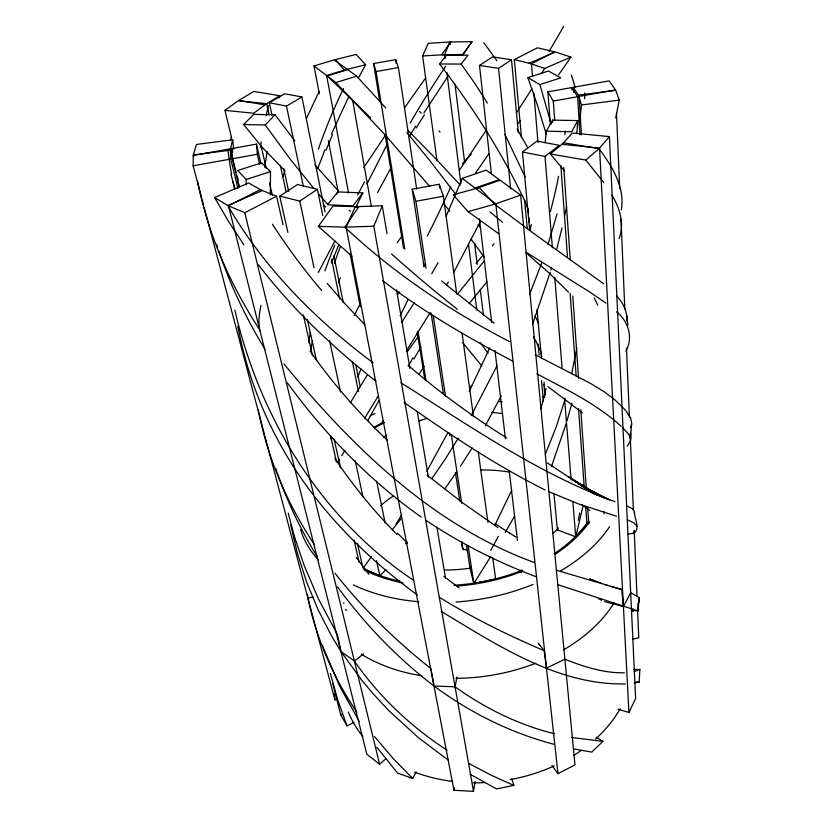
<?xml version="1.0" encoding="UTF-8"?>
<svg xmlns="http://www.w3.org/2000/svg" width="833" height="833" viewBox="0 0 833 833"><rect width="100%" height="100%" fill="white"/><g stroke="black" fill="none" stroke-linecap="round" stroke-linejoin="round"><path stroke-width="1.25" d="M246.193 184.832L246.235 179.48L237.676 170.505L261.624 162.841L270.496 171.65L270.35 194.849M630.633 439.824L630.477 433.41L630.529 440.74L627.228 446.196M626.374 505.829C629.54 507.255 635.267 508.984 634.371 513.492M638.088 604.82L638.016 610.922L635.121 610.683M201.898 198.889L193.121 165.819L193.266 155.448L230.304 148.805L236.103 172.441M626.832 319.83C627.28 310.844 622.699 302.421 616.774 295.965M634.236 682.998L639.161 682.019L639.879 669.451L633.59 669.409M615.681 118.015L619.294 100.106L615.743 90.328L578.529 95.139L581.476 104.979L579.299 124.971M552.56 122.368L552.706 120.108L577.769 120.598L576.78 133.644M552.706 120.108L546.292 131.187L545.199 142.735M622.782 427.787L628.415 433.91L630.435 437.96L631.716 423.174L630.654 418.041L625.25 409.898L614.806 399.767L603.883 391.583L590.233 383.253L535.296 354.837M308.772 342.769L310.24 332.534M264.717 167.308L267.154 151.502M621.335 209.833C625.25 187.133 611.891 166.079 599.01 148.649L563.754 142.797L550.311 153.97L564.399 170.827M230.72 140.308L231.303 136.674M387.043 233.854L382.264 205.761L355.222 206.73L346.101 227.138L453.943 790.246L473.508 791.35L475.154 781.541M639.338 597.959L638.245 604.435L639.15 597.49L630.685 592.752L623.417 606.549L604.602 601.593M576.8 348.017L571.688 373.725M453.943 790.246L454.391 787.799M310.688 349.673L312.531 340.676M554.278 733.738C518.543 724.804 484.921 708.3 455.068 686.829L456.994 677.052M566.586 206.459L564.639 215.976M582.954 506.433L575.718 536.816L557.329 529.892L553.966 493.448M631.601 424.372L630.414 427.766M562.015 227.836L556.777 249.046M531.329 224.535L529.965 230.189M546.052 388.511L540.836 408.951M193.35 154.948L196.463 144.463L232.699 139.777L230.158 150.211L193.35 154.948L193.641 157.114M557.329 529.892L557.933 527.518M571.948 403.193L567.002 420.759M557.079 213.842L547.999 244.538M279.097 97.93L279.701 95.722L253.826 91.432L238.8 100.408L264.759 104.875L279.701 95.722M565.274 398.82L556.215 426.933L545.23 454.62M550.884 270.038L551.571 267.716M566.263 423.247L551.436 466.605M550.197 272.349L532.651 323.964M619.044 238.759C624.76 224.087 619.742 207.948 611.911 195.099M334.335 263.29L340.301 246.63M338.49 282.887L340.301 277.712M282.814 176.804L284.511 172.119M541.658 263.093L529.559 294.466M317.852 168.276L325.005 149.617M357.815 376.943L360.991 368.832M331.336 263.041L338.719 244.996M473.508 791.35L373.819 226.232L382.264 205.761M445.103 58.497L444.614 54.645L449.841 42.004L428.277 43.326L422.633 55.957L437.054 161.008M381.681 424.195L383.118 420.748M462.253 178.345L475.018 188.029L499.321 179.636L486.233 170.151L462.253 178.345L455.307 194.735M454.849 195.817L446.113 216.195M331.461 134.04L349.027 96.066M356.149 207.49L357.045 205.449M489.742 347.975L469.208 391.458M511.743 490.2L494.958 525.082M306.544 118.307L319.07 91.505M423.83 266.133L424.736 264.186M336.667 194.204L337.75 191.902L362.844 192.902L355.983 206.813M366.843 184.155L387.168 144.276M407.941 299.786L400.163 315.811M617.951 709.195L628.925 712.496L635.621 698.606L609.402 136.602L572.386 133.03L562.14 144.328L599.552 148.097L609.402 136.602M480.204 221.797L453.641 272.599M354.285 315.426L360.127 303.785M496.978 365.843L471.239 415.563M625.864 351.078C633.569 337.906 628.311 320.903 616.503 311.875M501.289 395.821L485.327 425.757M330.711 438.72L331.638 436.877M318.3 272.589L334.866 241.029M377.588 192.527L391.656 166.569M447.706 432.931L426.746 471.426M358.169 78.354L365.656 64.724L356.128 54.416L335.199 59.632L344.331 70.076L365.656 64.724M577.769 120.598L571.698 131.749L546.292 131.187M367.79 420.603L379.025 400.413M376.849 747.263L397.58 773.086L412.595 778.449L416.177 772.024M514.565 516.096L505.131 532.579M438.075 262.666L431.713 273.765M397.518 294.695L399.226 291.737M494.136 323.142L446.509 284.948L448.383 281.877M413.834 358.981L420.946 347.007M350.287 402.839L367.405 374.892M401.662 514.909L396.06 524.207M458.317 438.148L445.28 459.056L432.14 478.204M364.667 418.27L377.89 396.55M409.888 135.508L415.573 126.22M430.192 312.604L406.41 350.787M337.417 462.607L339.51 459.212M490.679 556.683L473.852 583.475L470.083 568.533L466.407 544.438M419.27 374.007L424.07 366.301M345.07 450.278L341.686 455.724M472.124 448.029L460.545 466.084M541.544 73.481L544.72 68.431L570.959 57.092L555.361 52.021L529.257 63.173L544.72 68.431M414.303 302.546L401.818 322.142M405.556 543.772L406.868 541.679M470.083 568.533L471.228 566.711M423.82 113.038L448.727 75.105M531.902 88.777L516.356 112.986M363.698 167.631L385.658 134.904M570.959 57.092L558.506 75.022M486.274 130.167L459.452 170.213M456.651 471.894L444.999 488.679M318.383 226.347L344.82 227.149L358.825 206.709L332.95 206.063L318.383 226.347L352.015 256.356M472.019 41.65L463.21 54.509L441.657 54.759L450.851 41.962L472.019 41.65L462.513 54.718M364.156 566.846L371.497 556.496M475.331 173.368L488.732 153.938M448.987 44.649L450.851 41.962M425.611 77.99L404.494 107.926M407.41 351.568L418.541 336.22M397.185 242.684L401.464 236.791M525.134 208.052L526.352 206.376M469.489 388.584L472.113 385.106M362.844 192.902L352.921 205.897L327.494 204.793L337.75 191.902M439.564 63.964L461.211 64.068L468 55.176L446.603 55.124L439.564 63.964C473.706 108.352 504.204 155.823 527.487 206.834M457.317 294.393L484.431 260.646M392.208 529.809L401.152 518.657M469.114 303.639L487.034 281.773M476.153 263.207L483.379 254.783M462.596 163.58L471.28 154.095M517.251 124.304L520.615 120.66M285.115 170.973L262.301 147.451L243.611 124.513L265.217 124.981L275.088 114.787L294.82 140.839M243.611 124.513L253.721 114.371L275.088 114.787M364.156 568.991L379.817 575.832L386.033 569.616M596.386 737.361L602.946 741.349L591.763 752.105L573.656 748.909M633.517 533.724C640.775 528.445 634.444 519.24 634.496 512.326M550.311 153.97L585.818 160.082L599.01 148.649M283.012 224.723L276.587 196.224L260.104 189.664L228.461 205.845L366.822 754.219L379.609 764.215L386.262 758.457M290.769 524.905L297.35 553.07L306.544 581.83L318.039 609.673L331.69 636.214L340.864 651.344L354.4 661.079L363.344 653.957M522.468 152.023L545.011 156.406L559.349 145.317L536.941 141.11L522.468 152.023L529.559 228.898M269.132 114.798L266.664 103.594L253.68 113.246L224.952 110.352L231.626 137.955M224.952 110.352L238.134 100.845L266.664 103.594M639.879 669.451L634.205 671.627M287.833 232.282L279.742 196.14L299.776 201.076L317.425 189.289L322.735 215.445M491.408 173.93L479.506 65.432L498.571 68.379L511.504 59.747L518.334 132.843M279.742 196.14L297.464 184.551L317.425 189.289M479.506 65.432L492.522 56.915L511.504 59.747M272.016 115.141L269.309 102.761L286.49 106.103L301.9 96.972L325.047 211.967M269.309 102.761L284.761 93.754L301.9 96.972M228.461 205.845L244.798 212.738L276.587 196.224M514.315 59.601L531.475 63.818L554.58 51.813L537.41 47.793L514.315 59.601L521.5 137.622M354.035 722.315L347.017 725.887L340.707 714.891L342.103 714.162M557.975 773.659L574.957 764.923L520.625 195.089L500.144 180.24L475.83 188.643L495.833 203.804L557.975 773.659L551.946 765.485M638.578 598.656L639.14 598.344L638.016 610.922L558.172 584.787M214.591 197.525L227.763 205.491L262.145 190.632L248.661 182.979L214.591 197.525L228.888 221.984L243.882 244.767M495.833 203.804L520.625 195.089M246.235 179.48L270.496 171.65M527.872 77.604L539.919 84.591L560.713 77.875L548.437 71.024L527.872 77.604L537.566 105.583L546.25 134.248M356.67 76.178L347.725 69.691L327.15 75.928L335.855 82.529L356.67 76.178L385.762 107.905M313.999 65.953L326.609 75.522L347.174 69.295L334.231 59.893L313.999 65.953L319.351 93.837M494.615 204.189L479.256 187.581L453.298 194.787L468.042 211.676L494.615 204.189L532.308 232.428L603.686 283.824M311.5 611.641L334.918 699.866L337.375 699.366M632.518 639.088L638.776 637.807L637.62 610.422M356.888 712.35C333.658 677.77 316.436 638.953 307.898 598.104L312.937 597.094M628.186 534.192L634.33 532.964L634.163 530.933M511.816 778.709L513.784 785.384L496.478 788.924L470.104 774.201M443.385 196.244L439.21 184.28L412.21 189.206L415.917 201.274L443.385 196.244L456.713 293.83M193.121 165.819L230.741 159.051L230.304 148.805M232.313 158.77L257.324 154.272L256.47 144.109L231.845 148.524L232.313 158.77L238.977 186.092M577.613 96.701L571.802 87.569L547.854 91.859L553.289 101.074L577.613 96.701L579.966 134.79M573.291 87.298L579.133 96.42L615.504 89.881L609.121 80.874L573.291 87.298L573.625 92.421M379.754 101.47L373.601 63.547L395.654 59.653L398.434 67.588L416.656 188.956M373.601 63.547L376.058 71.544L398.434 67.588M581.476 104.979L619.294 100.106M422.633 55.957L444.614 54.645M631.872 610.787L633.632 610.693M625.364 683.945C557.319 685.226 497.374 645.044 441.271 611.453M346.101 227.138L373.819 226.232M624.448 672.814C603.852 673.22 583.808 666.744 564.878 659.215L546.469 668.118L544.178 650.708L539.118 644.284M639.161 682.019L635.954 682.008M455.068 686.829L433.972 685.986C397.226 657.924 364.844 624.25 337.573 586.942M602.946 741.349L571.677 737.507M601.093 600.031L601.645 600.062L601.082 599.739M600.27 582.788L589.67 578.935L594.637 581.049M554.309 744.379C510.858 733.061 469.989 712.694 433.972 685.986L430.942 668.66C395.571 640.567 362.949 608.84 335.033 573.271M623.417 606.549L621.72 589.493L610.901 586.453M605.497 584.912L607.299 585.432M616.566 516.221L578.862 504.059L548.895 491.741M621.72 589.493L556.298 570.209M598.458 598.792L600.208 599.406M614.962 501.716C537.941 473.654 469.947 426.017 400.933 382.795M534.474 562.577C432.119 525.227 351.734 446.436 283.938 363.927M627.332 519.73L634.142 522.999L637.006 526.539M536.108 576.769C497.322 561.994 459.931 543.324 425.548 520.021M513.784 785.384L491.553 775.377L468.49 763.278M544.178 650.708C508.068 635.308 472.738 617.888 439.303 597.261M544.949 489.898C495.437 465.21 449.341 434.097 404.088 402.454M586.463 488.669L609.85 499.904M586.401 488.679L607.059 498.905L581.528 485.649M536.691 373.767C565.961 389.303 596.595 403.713 621.241 426.371M509.432 341.561C449.882 310.824 393.707 273.12 344.82 227.149M512.701 361.137C467.563 337.303 423.226 311.584 382.534 280.638M581.538 485.681L604.112 497.822L577.727 483.109L601.02 496.666L568.845 476.892M506.724 437.908C472.03 416.313 439.043 391.999 408.139 365.271M547.354 462.919L594.377 494.094L571.948 479.017L597.771 495.427L574.905 481.089L576.79 482.442M526.55 252.493L589.379 291.779L606.008 303.129M447.134 750.273C410.981 726.74 378.994 696.586 354.4 661.079M497.936 527.581L462.242 502.528L426.996 475.049M581.538 504.6L589.774 510.4M448.123 760.04L418.364 737.642L388.49 710.299L372.59 693.15L361.355 679.666L340.864 651.344L337.375 634.465L318.445 598.948L304.107 565.347L294.413 536.514L288.208 513.055M421.321 517.106C369.342 480.579 324.818 433.972 287.354 382.868M498.498 233.532L468.042 211.676M412.866 579.81C320.455 517.98 259.448 417.208 234.854 310.074M459.077 587.911L443.77 576.321M417.406 594.96C378.89 567.002 343.737 534.182 314.551 496.53M547.989 386.595L582.392 412.845M453.298 194.787L455.203 196.213M373.163 362.855C315.603 319.997 263.936 267.872 227.763 205.491M376.016 381.254C332.606 347.163 292.123 308.908 258.594 264.936M441.605 280.856L446.509 284.948M525.613 252.389L549.051 272.995L568.554 292.206M323.475 205.033L325.776 206.99M370.654 117.807L327.15 75.928M387.241 440.116C358.648 413.033 332.544 383.263 310.001 350.943M412.595 778.449L393.114 758.447L374.579 736.622M407.733 130.156L437.929 160.988L460.285 185.124M335.855 82.529L385.523 135.342L429.734 186.488M364.729 324.62L345.757 304.618L327.286 283.501M397.07 534.578C373.986 511.17 353.025 485.649 334.772 458.296M338.469 191.049L314.801 164.819M327.702 204.366L318.581 193.974M585.818 160.082L603.904 182.739M462.711 342.623L481.786 365.947M314.041 188.664L290.582 159.634L265.217 124.981M406.962 132.645L430.12 161.019L454.88 193.141M443.885 203.939L449.737 211.322M538.118 642.993L540.128 645.565M368.821 574.301L356.295 557.454M313.166 494.708C275.254 445.488 249.202 387.251 237.842 326.161M480.204 342.602L488.055 353.202M471.009 239.071L484.14 257.064M461.211 64.068L475.279 84.102L487.326 103.125M478.163 224.629L480.183 227.409M314.551 544.855C288.041 504.86 268.184 460.076 258.917 412.887M260.385 330.836C230.397 285.292 207.979 234.417 197.504 180.771M359.387 721.628L339.802 686.444L324.068 649.646M317.477 557.058C301.182 530.683 287.677 502.58 277.431 473.311M265.05 349.339C246.058 318.341 230.345 285.303 218.756 250.837M517.126 129.136L527.653 147.493M504.933 134.415L525.144 176.95M533.641 336.803L540.919 351.495M534.973 315.634L538.712 323.683M347.017 725.887L337.75 700.084L330.357 673.428M322.538 645.367L323.683 648.574M275.806 468.552L277.014 472.124M539.919 84.591L551.186 124.065M216.611 244.298L217.684 247.568M340.707 714.891L332.919 683.82M202.221 200.118L203.523 205.022M204.179 207.469L264.457 434.482M264.79 435.732L309.407 603.769M309.709 604.904L311.198 610.516M293.664 535.702L294.32 538.18M462.305 541.95A7.809 5.269 -8.6 0 0 461.597 542.772L463.273 549.822M236.707 174.93L237.926 179.907L237.488 177.523M230.741 159.051L237.957 188.508M244.798 212.738L379.609 764.215M231.845 148.524L232.74 152.21M256.47 144.109L260.989 163.809M257.324 154.272L259.615 164.226M261.187 146.202L266.206 168.266M269.559 183.01L272.36 195.338M303.316 314.853L312.521 355.66M330.566 435.763L336.47 461.951M354.108 540.18L359.106 562.358M307.325 319.445L316.53 360.574M334.064 438.981L340.51 467.782M357.461 543.553L362.751 567.242M280.461 166.131L286.073 191.538M283.751 168.87L288.666 191.382M299.776 201.076L314.01 267.726M329.566 340.593L340.551 391.999M355.212 460.659L362.959 496.947M376.568 560.651L379.817 575.832M286.49 106.103L303.327 186.3M333.887 255.929L343.3 302.671M355.816 364.875L360.231 386.783M331.607 259.209L339.656 298.87M352.401 361.668L358.45 391.489M376.672 481.318L385.106 522.905M328.369 140.746L338.229 192.059M350.027 253.482L360.252 306.69M258.292 409.617L258.605 411.252M326.609 75.522L348.579 193.131M352.557 99.814L371.226 205.772M238.071 181.063L239.092 186.967M396.539 289.78L409.909 368.394M417.271 411.721L428.381 477.122M436.909 527.299L445.551 578.123M376.058 71.544L404.755 249.098M418.031 331.19L425.996 380.452M385.075 134.311L403.578 248.349M417.156 332.034L424.903 379.754M461.597 542.772L462.43 548.124M415.917 201.274L426.069 268.257M433.202 315.332L445.509 396.466M451.33 434.888L461.701 503.33M468.125 545.688L473.852 583.475L495.666 579.102L492.688 557.329M412.21 189.206L424.039 266.737M431.13 313.229L443.437 393.842M449.435 433.16L449.81 435.659M455.432 472.498L459.774 500.966M395.654 59.653L396.237 63.485M439.21 184.28L439.73 188.102M462.044 332.898L473.498 416.76M478.246 451.569L487.899 522.218M626.76 316.498L627.905 325.151M446.884 72.586L460.857 183.468M468.51 244.194L476.82 310.178M449.841 42.004L450.153 44.555M455.026 84.175L464.658 162.508M474.612 243.403L477.194 264.394M480.266 289.353L483.4 314.895M479.423 218.964L491.678 322.59M495 350.599L505.423 438.731M509.192 470.562L517.46 540.398M520.979 570.188L521.281 572.719M334.241 693.691L334.918 699.866M233.667 149.201L232.699 139.777M626.624 315.186L627.311 321.757M498.571 68.379L510.671 189.018M307.554 594.47L307.898 598.104M537.025 309.824L541.45 357.815M543.918 384.575L544.959 395.779M524.613 200.066L527.216 227.857M538.087 344.123L539.118 355.16M541.492 380.587L543.46 401.641M528.028 208.51L528.497 213.581M528.851 217.403L529.319 222.536M529.673 226.389L529.913 228.95M541.325 352.994L541.679 356.836M544.011 382.18L544.365 385.918M544.595 388.417L545.167 394.644M531.475 63.818L532.526 76.521M533.901 93.036L537.993 142.516M545.011 156.406L552.383 247.797M554.757 277.202L562.056 367.551M564.524 398.236L571.126 479.964M572.854 501.435L575.718 536.816L586.921 524.009L585.714 507.318M547.854 91.859L550.353 124.419M553.289 101.074L554.695 119.994M560.828 165.496L567.44 256.335M570.136 293.403L576.134 375.787M578.519 408.534L584.266 487.472M563.764 167.454L570.251 259.729M572.792 296.038L578.571 378.328M580.768 409.617L586.276 487.93M587.661 507.734L588.806 523.947M571.802 87.569L571.959 90.068M579.133 96.42L581.424 134.831M603.946 511.441L604.092 513.919M599.552 148.097L628.925 712.496M633.142 609.079L633.257 611.568M616.503 113.236L619.71 188.872M621.001 219.152L624.812 308.981M626.478 348.215L629.415 417.364M630.185 435.409L633.351 509.911M634.215 530.402L637.016 596.334M630.477 433.41L630.602 438.908M620.179 708.779A145.942 109.873 -8.6 0 1 595.564 739.017M581.247 750.46A145.942 109.873 -8.6 0 1 574.031 755.25M554.247 765.871A145.942 109.873 -8.6 0 1 510.192 779.646M484.65 782.604A145.942 109.873 -8.6 0 1 473.248 782.812M452.798 781.437A145.942 109.873 -8.6 0 1 414.584 772.118M362.896 736.487A145.942 109.873 -8.6 0 1 348.381 712.069M614.015 602.998A156.708 107.644 -8.6 0 1 563.597 649.834M535.879 663.151A156.708 107.644 -8.6 0 1 455.963 678.333M421.748 675.782A156.708 107.644 -8.6 0 1 361.324 654.165M234.51 189.039A381.629 336.47 60.1 0 1 233.001 181.792M231.616 174.534A381.629 336.47 60.1 0 1 227.961 150.252M515.96 537.056A332.263 54.718 41.3 0 1 508.713 532.443M509.307 532.953A333.606 60.215 42.2 0 1 495.166 523.645M260.406 147.576A422.633 407.691 -37 0 1 261.239 141.881M266.112 115.797A422.633 407.691 -37 0 1 268.476 105.645M407.556 543.095A330.357 176.304 57.1 0 1 397.591 533.235M326.12 150.044A612.88 513.555 -65.9 0 1 332.565 134.509M318.362 149.274A465.918 391.041 -67.1 0 1 343.456 88.631M410.242 122.93A497.936 210.322 -67.2 0 1 445.697 66.244M324.901 270.923A480.756 347.122 -74.8 0 1 334.731 245.173M357.649 195.016A480.756 347.122 -74.8 0 1 364.573 181.823M416.219 127.928A667.556 237.301 -65.5 0 1 424.413 114.819M563.66 26.271A491.231 55.717 -51.7 0 1 549.051 51.375M584.776 92.984A455.172 194.141 -23.4 0 1 584.589 98.804M494.084 243.694A471.114 111.455 -40.8 0 1 492.355 245.922M408.357 366.062A438.929 278.451 -79 0 1 412.991 357.909M594.137 297.86A392.999 115.006 17.6 0 1 597.646 305.149M490.012 211.988A388.48 66.328 31 0 1 502.632 222.338M350.474 211.322A370.269 2.509 37.5 0 1 349.173 210.322M457.359 309.303A371.258 70.493 45.6 0 1 391.5 253.898M583.079 485.004A350.912 41.942 22.6 0 1 585.547 486.899M321.6 290.467A368.686 211.509 55 0 1 272.433 224.264M609.569 526.737A164.424 105.177 -8.6 0 1 560.713 570.834M533.026 584.443A164.424 105.177 -8.6 0 1 456.026 602.02M418.874 601.77A164.424 105.177 -8.6 0 1 353.421 584.891M318.425 559.922A164.424 105.177 -8.6 0 1 300.588 529.58M370.206 415.813A164.424 105.177 -8.6 0 1 374.767 413.501M542.335 396.695A164.424 105.177 -8.6 0 1 544.772 397.403M589.254 522.239A143.849 91.901 -8.6 0 1 554.997 554.372M522.791 571.042A143.849 91.901 -8.6 0 1 456.494 586.068M403.099 582.985A143.849 91.901 -8.6 0 1 364.031 569.918M373.923 427.412A143.849 91.901 -8.6 0 1 383.784 422.071M579.695 513.086A324.787 239.789 89.1 0 1 578.185 520.417M588.702 520.937A142.568 91.078 -8.6 0 1 554.091 553.716M522.176 570.209A142.568 91.078 -8.6 0 1 454.058 585.245M400.09 581.309A142.568 91.078 -8.6 0 1 363.178 568.21M374.621 427.891A142.568 91.078 -8.6 0 1 384.409 422.591M499.613 401.464A142.568 91.078 -8.6 0 1 502.153 401.725M558.058 528.684A122.066 77.896 -8.6 0 1 552.581 533.641M471.499 568.012A122.066 77.896 -8.6 0 1 444.499 570.064M383.409 437.148A122.066 77.896 -8.6 0 1 386.429 435.315M418.957 420.884A122.066 77.896 -8.6 0 1 427.454 418.353M491.834 412.387A122.066 77.896 -8.6 0 1 502.757 413.678M498.311 536.317A318.362 97.284 -70.4 0 1 490.699 550.394M346.705 610.277A331.951 36.819 -45.8 0 1 345.331 609.485M343.737 603.352A331.951 36.819 -45.8 0 1 343.81 602.748M483.806 42.712A550.446 365.52 54.7 0 1 496.843 60.788M571.365 75.074A487.971 460.024 30.1 0 1 575.103 87.069M565.243 131.187A421.519 351.942 -81.9 0 1 564.857 134.748M558.558 176.325A421.519 351.942 -81.9 0 1 550.363 211.634M450.747 186.831A403.005 154.709 -72.8 0 1 427.214 236.062M259.344 327.327A411.158 51.25 -59.1 0 1 260.958 305.461M235.073 188.466A444.624 221.443 -34.4 0 1 231.012 174.076M440.095 132.166A557.756 35.361 44.4 0 1 438.96 131.02M421.29 113.215A557.756 35.361 44.4 0 1 419.561 111.476M380.598 505.746A117.463 79.437 -8.6 0 1 393.665 495.75M480.297 469.989A117.463 79.437 -8.6 0 1 509.692 472.165M467.573 549.988A7.809 5.269 -8.6 0 1 463.138 548.916"/></g></svg>
